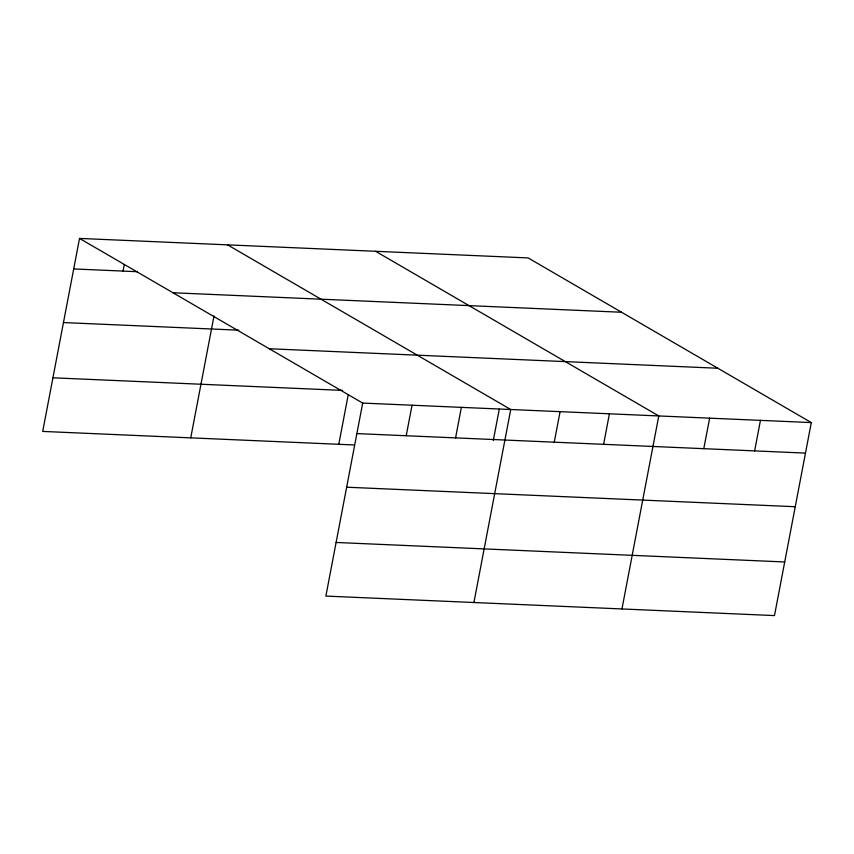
<?xml version="1.0" encoding="UTF-8"?>
<svg xmlns="http://www.w3.org/2000/svg" width="854" height="854" viewBox="0 0 854 854"><rect width="100%" height="100%" fill="white"/><g stroke="black" fill="none" stroke-linecap="round" stroke-linejoin="round"><path stroke-width="1.28" d="M79.518 238.415L362.694 403.077L325.876 596.081L774.482 615.585L811.3 422.581L528.124 257.919L79.518 238.415L42.7 431.419L354.421 444.977M123.04 271.081L124.257 264.719M190.741 437.856L214.002 315.916M338.782 444.293L348.261 394.601M406.216 435.743L412.044 405.223M455.566 437.888L461.384 407.369M493.302 440.461L499.291 409.077M473.917 602.518L510.735 409.514L227.559 244.852M554.257 442.18L560.085 411.66M603.607 444.326L609.425 413.806M621.958 608.955L658.776 415.951L375.6 251.289M703.792 448.681L709.621 418.161M754.637 450.891L760.455 420.371M73.7 268.935L137.323 271.7M172.967 292.751L621.573 312.254M63.463 322.556L238.778 330.178M269.245 348.742L717.851 368.245M52.927 377.799L342.518 390.395M362.694 403.077L811.3 422.581M356.876 433.597L805.482 453.1M346.639 487.207L795.245 506.721M336.102 542.461L784.709 561.964"/></g></svg>
